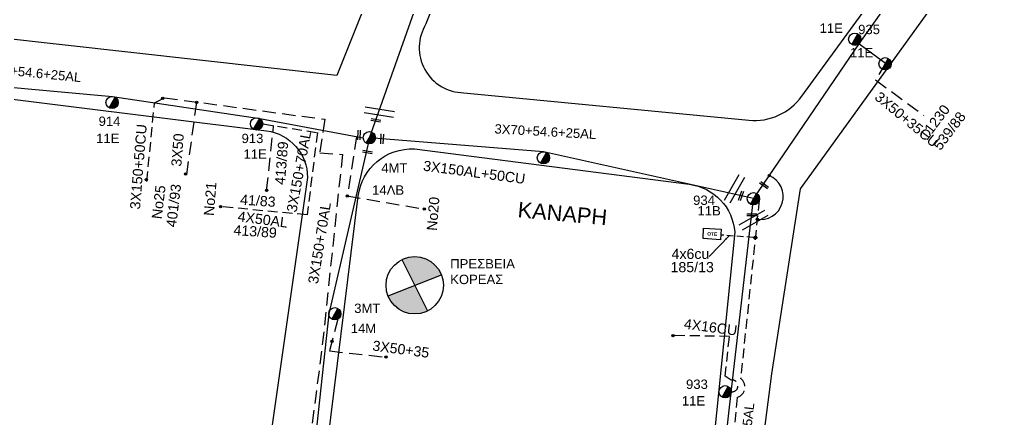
# Model space of a CAD drawing. Header units: millimetres. Extents: x 7453 to 9570, y 777 to 1872.
# Drawn here: x 8686.4 to 8876.3, y 1056.4 to 1133.2 of the extents above; entities that cross this region are included whole.
import ezdxf

# ---------------------------------------------------------------- set-up
doc = ezdxf.new("R2010")
doc.units = ezdxf.units.MM
doc.linetypes.add('DASHED', pattern=[19.05, 12.7, -6.35])
for name, color, linetype in [('Pillar OTE', 7, 'Continuous'), ('Άγνωστα', 7, 'Continuous'), ('Γέφυρες Εναέριου Δικτύου', 7, 'Continuous'), ('Γυμνά εναέρια ΧΤ (3Φ)   3x50+35CU', 7, 'Continuous'), ('Επιγραφές - Σχήματα', 7, 'Continuous'), ('Καλώδια ΧΤ   3x150+70AL', 7, 'DASHED'), ('Καλώδια ΧΤ   3x150AL+50CU', 7, 'DASHED'), ('Καλώδια ΧΤ   4x6CU', 7, 'DASHED'), ('Μηχανική τομή', 7, 'Continuous'), ('Στύλος ΦΜ', 7, 'Continuous'), ('Στύλος ΦΜ @ 1', 7, 'Continuous'), ('Συνδέσεις', 7, 'Continuous'), ('Συνεστραμμένα ΧΤ   3x70+54.6+25 AL', 7, 'SYN_LINE'), ('Τομή', 7, 'Continuous'), ('Υπόβαθρο ΔΕΗ', 7, 'Continuous'), ('Υπόγεια καλώδια Δικτύου ΧΤ και Παρ. ΧΤ - 3X150+70 AL', 7, 'DASHED'), ('Υπόγεια καλώδια Παροχών ΧΤ   4x16CU', 7, 'DASHED'), ('Υπόγεια καλώδια Παροχών ΧΤ   4x50AL', 7, 'DASHED')]:
    doc.layers.add(name, color=color, linetype=linetype)
doc.styles.get("Standard").update_dxf_attribs({"font": 'ARIAL.TTF'})
doc.linetypes.add('SYN_LINE', pattern='A,0.5,-0.0001,["/\\/\\/\\/",Standard,S=0.1,R=0,X=0,Y=-0.05],-0.25', length=0.7501)
doc.dimstyles.new('ISO-25', dxfattribs={"dimtxt": 2.5, "dimasz": 2.5, "dimexe": 1.25, "dimexo": 0.625, "dimtad": 1, "dimtxsty": 'Standard', "dimcen": 2.5, "dimadec": 0, "dimazin": 0, "dimtfac": 1, "dimtmove": 0, "dimatfit": 3, "dimfxl": 1, "dimarcsym": 0})

# ---------------------------------------------------------------- blocks, each defined once
blk = doc.blocks.new('ΥΠΑΡΧΩΝ ΤΣΙΜΕΝΤΕΝΙΟΣ ΣΤΥΛΟΣ')
at = {"layer": 'Στύλος ΦΜ'}
blk.add_hatch(color=7, dxfattribs=at).paths.add_polyline_path([(-1.29, -2.28, 0.574793), (2.62, 0, 0.268822), (1.3, 2.27)])
at = {"layer": 'Στύλος ΦΜ', "color": 7}
blk.add_line((-1.29, -2.28), (1.3, 2.27), dxfattribs=at)
blk.add_circle((0, 0), 2.62, dxfattribs=at)
at = {"layer": 'Στύλος ΦΜ', "flags": 4}
for tag, p in [('ΑΡΙΘΜΟΣ', (-4.68, 8.05)), ('ΤΥΠΟΣ', (-4.91, 3.03))]:
    blk.add_attdef(tag, p, '', height=4, dxfattribs=at)
blk = doc.blocks.new('ΤΟΜΗ')
at = {"layer": 'Τομή', "ltscale": 40}
for p, q in [((-5.68, 0), (5.68, 0)), ((5.68, -2.33), (-5.68, -2.33))]:
    blk.add_line(p, q, dxfattribs=at)
blk = doc.blocks.new('_ΣΥΝΔΕΣΗ')
at = {"layer": 'Συνδέσεις', "linetype": 'SYN_LINE', "ltscale": 40}
blk.add_hatch(color=256, dxfattribs=at).paths.add_polyline_path([(0.5, -0.01, 1), (-0.5, -0.01, 1)])
at = {"layer": 'Συνδέσεις'}
blk.add_circle((0, -0.01), 0.5, dxfattribs=at)
blk = doc.blocks.new('ΜΗΧΑΝΙΚΗ ΤΟΜΗ')
at = {"layer": 'Μηχανική τομή', "ltscale": 40}
for p, q in [((-1.89, 0.78), (1.89, 0.78)), ((1.89, 0), (-1.89, 0))]:
    blk.add_line(p, q, dxfattribs=at)
blk = doc.blocks.new('PILLAR ΟΤΕ')
at = {"layer": 'Pillar OTE', "ltscale": 40}
blk.add_lwpolyline([(-3.31, 2.02), (3.39, 2.02), (3.39, -1.99), (-3.31, -1.99)], close=True, dxfattribs=at)
at = {"layer": 'Pillar OTE', "insert": (-1.81, 0.71), "char_height": 1.3575, "width": 109.961, "attachment_point": 1}
blk.add_mtext('{\\fArial|b1|i0|c161|p34;OTE}', dxfattribs=at)
blk = doc.blocks.new('TSONTA XT1')
at = {"ltscale": 40}
h = blk.add_hatch(color=256, dxfattribs=at)
h.dxf.hatch_style = 1
h.paths.add_polyline_path([(595.96, 2487.66), (597.07, 2488.77), (595.96, 2489.87), (594.85, 2488.77)])
blk.add_lwpolyline([(594.85, 2488.77), (595.96, 2489.87), (597.07, 2488.77), (595.96, 2487.66)], close=True, dxfattribs=at)

msp = doc.modelspace()

# ---------------------------------------------------------------- hatches: boundary and pattern name
at = {"layer": 'Επιγραφές - Σχήματα'}
h = msp.add_hatch(color=1, dxfattribs=at)
h.paths.add_polyline_path([(8759.88, 1087.12), (8762.34, 1082.19), (8767.47, 1084.2, 0.441119)])
h.paths.add_polyline_path([(8762.34, 1082.19), (8757.21, 1080.19, 0.441119), (8764.8, 1077.27)])

# ---------------------------------------------------------------- linework, layer by layer
at = {"layer": 'Άγνωστα', "color": 5}
msp.add_lwpolyline([(8847.77, 1128.65), (8852.87, 1124.89)], dxfattribs=at)
at = {"layer": 'Άγνωστα', "color": 6, "linetype": 'DASHED', "ltscale": 0.2}
for points in [[(8712.31, 1117.29), (8714.21, 1118.25), (8745.04, 1114.1), (8744.08, 1107.64), (8748.44, 1107.35)], [(8718.52, 1103.5), (8720.43, 1117.34)]]:
    msp.add_lwpolyline(points, dxfattribs=at)
at = {"layer": 'Άγνωστα', "color": 30, "linetype": 'DASHED', "ltscale": 0.2}
for points in [[(8733.85, 1100.41), (8735.21, 1112.89)], [(8747.54, 1075.71), (8745.95, 1069.56), (8756.93, 1068.36)]]:
    msp.add_lwpolyline(points, dxfattribs=at)
at = {"layer": 'Γέφυρες Εναέριου Δικτύου'}
msp.add_arc((8828.79, 1099.23), 4.41, 259.5685, 67.216, dxfattribs=at)
at = {"layer": 'Γυμνά εναέρια ΧΤ (3Φ)   3x50+35CU', "color": 5, "linetype": 'DASHED', "ltscale": 0.2}
msp.add_lwpolyline([(8852.87, 1124.89), (8850.97, 1121.69), (8860.26, 1114.81)], dxfattribs=at)
at = {"layer": 'Επιγραφές - Σχήματα'}
for p, q in [((8759.88, 1087.12), (8764.8, 1077.27)), ((8757.21, 1080.19), (8767.47, 1084.2))]:
    msp.add_line(p, q, dxfattribs=at)
msp.add_circle((8762.34, 1082.19), 5.51, dxfattribs=at)
at = {"layer": 'Καλώδια ΧΤ   3x150+70AL', "color": 5, "ltscale": 0.15}
msp.add_lwpolyline([(8828.58, 1098.48), (8825.01, 1064.3, -0.601051), (8824.35, 1060.62), (8819.41, 1008.27, 0.159554), (8820.06, 1005.34, -0.411221), (8819.62, 1003.56, 0.285648), (8815.86, 999.04), (8811, 966.55, -0.415386), (8803.73, 961.19)], format="xyb", dxfattribs=at)
at = {"layer": 'Καλώδια ΧΤ   3x150AL+50CU', "color": 6, "ltscale": 0.15}
msp.add_lwpolyline([(8710.81, 1102.14), (8712.31, 1117.29)], dxfattribs=at)
at = {"layer": 'Καλώδια ΧΤ   3x150AL+50CU', "color": 6, "ltscale": 0.2}
msp.add_lwpolyline([(8748.44, 1107.35), (8744.44, 1069.53), (8733.41, 986.51), (8740.31, 975.51)], dxfattribs=at)
at = {"layer": 'Καλώδια ΧΤ   4x6CU', "color": 5, "ltscale": 0.1}
msp.add_lwpolyline([(8827.45, 1091.39), (8821.18, 1091.84)], dxfattribs=at)
at = {"layer": 'Συνεστραμμένα ΧΤ   3x70+54.6+25 AL', "color": 85, "ltscale": 20}
msp.add_lwpolyline([(8753.61, 1110.56), (8770.12, 1157.07), (8785.86, 1195.27), (8795.43, 1219.15), (8804.56, 1239.4), (8814.34, 1262.61)], dxfattribs=at)
at = {"layer": 'Συνεστραμμένα ΧΤ   3x70+54.6+25 AL', "color": 5, "ltscale": 20}
msp.add_lwpolyline([(8827.46, 1098.84), (8847.93, 1128.83), (8870.03, 1159.92), (8893.17, 1191.52)], dxfattribs=at)
at = {"layer": 'Συνεστραμμένα ΧΤ   3x70+54.6+25 AL', "color": 30, "ltscale": 20}
msp.add_lwpolyline([(8670.38, 1121.58), (8670.38, 1121.58), (8704.25, 1118.5), (8732.53, 1114.25), (8752.43, 1110.56)], dxfattribs=at)
at = {"layer": 'Συνεστραμμένα ΧΤ   3x70+54.6+25 AL', "color": 30, "ltscale": 18}
msp.add_lwpolyline([(8827.47, 1098.87), (8787.09, 1107.87), (8753.61, 1110.56), (8745.79, 1076.73), (8742.52, 1045.87), (8737.81, 1010.8), (8735.57, 987.55), (8742.48, 975.9)], dxfattribs=at)
at = {"layer": 'Συνεστραμμένα ΧΤ   3x70+54.6+25 AL', "color": 27, "ltscale": 15}
msp.add_lwpolyline([(8811.62, 961.83), (8815.52, 982.84), (8818.01, 1004.07), (8819.48, 1028.59), (8823.19, 1061.6), (8827.46, 1098.84)], dxfattribs=at)
at = {"layer": 'Υπόβαθρο ΔΕΗ'}
for points in [[(8747.37, 1122.5), (8681.3, 1129.86, -0.475189), (8671.22, 1145.49), (8694.93, 1235.65), (8783.64, 1345.63, -0.535754), (8796.95, 1344.41), (8819.86, 1315.29, -0.269141), (8821.1, 1306.56), (8747.37, 1122.5)], [(8836.79, 1118.56), (8895.48, 1199.04, 0.313371), (8895.96, 1220.1), (8840.45, 1289.9, 0.575862), (8826.4, 1287.83), (8764.5, 1132.42, 0.584994), (8771.79, 1119.2), (8826.59, 1113.92, 0.267675), (8836.79, 1118.56, -8.548518)], [(8907.28, 1198.69), (8929.17, 1092.73), (8907.09, 953.93, -0.348219), (8895.9, 946.34), (8832.68, 959.1, -0.326637), (8820.25, 981.9), (8830.98, 1065.17), (8836.53, 1100.74), (8907.28, 1198.69)], [(8683.07, 788.62), (8613.32, 844.95, -0.280721), (8601.5, 877.92), (8627.1, 980.28), (8659.17, 1109.81, -0.399781), (8674.07, 1119.3), (8733.84, 1111.87, -0.380512), (8741.71, 1102.89), (8708.57, 870.88), (8708.57, 870.88), (8697.87, 789.66)], [(8737, 990.21), (8741.96, 1027.88), (8744.88, 1045.87), (8751.48, 1099.3, -0.393019), (8762.3, 1108.4), (8815.12, 1101.62, -0.355586), (8823.89, 1092.4), (8812.51, 980.04, -0.426059), (8794.15, 965.66), (8745.25, 976.08, -0.276223), (8737, 990.21, 0.153018)]]:
    msp.add_lwpolyline(points, format="xyb", dxfattribs=at)
at = {"layer": 'Υπόγεια καλώδια Δικτύου ΧΤ και Παρ. ΧΤ - 3X150+70 AL', "color": 30, "ltscale": 0.15}
msp.add_lwpolyline([(8733.12, 1113.22), (8743.62, 1111.54), (8741.65, 1095.72)], dxfattribs=at)
at = {"layer": 'Υπόγεια καλώδια Δικτύου ΧΤ και Παρ. ΧΤ - 3X150+70 AL', "color": 30, "ltscale": 0.2}
msp.add_lwpolyline([(8751.12, 1110.8), (8749.36, 1099.37), (8764.31, 1096.83)], dxfattribs=at)
at = {"layer": 'Υπόγεια καλώδια Παροχών ΧΤ   4x16CU', "color": 27, "ltscale": 0.15}
msp.add_lwpolyline([(8823.2, 1061.73, 1.14899), (8823.22, 1063.98), (8822.02, 1064.69), (8822.86, 1072.36), (8811.59, 1072.53)], format="xyb", dxfattribs=at)
at = {"layer": 'Υπόγεια καλώδια Παροχών ΧΤ   4x50AL', "color": 30, "ltscale": 0.15}
msp.add_lwpolyline([(8741.65, 1095.72), (8724.99, 1097.31)], dxfattribs=at)

# ---------------------------------------------------------------- block references
at = {"layer": 'Pillar OTE', "xscale": 0.5, "yscale": 0.5, "zscale": 0.5, "rotation": 356.4202170000687}
msp.add_blockref('PILLAR ΟΤΕ', (8819.49, 1092.05), dxfattribs=at)
at = {"layer": 'Μηχανική τομή'}
for p, xscale, yscale, zscale, rotation in [((8754.85, 1113.72), 0.499999999999947, 0.499999999999947, 0.499999999999947, 350.0244219505669), ((8751.82, 1111.07), 0.5000000000000652, 0.5000000000000652, 0.5000000000000652, 87.29269735700463), ((8756.26, 1110.33), 0.5000000000000624, 0.5000000000000624, 0.5000000000000624, 87.29269735701114), ((8753.22, 1107.64), 0.4999999999998351, 0.4999999999998351, 0.4999999999998351, 350.0244219505647), ((8829.4, 1101.27), 0.4999999999999732, 0.4999999999999732, 0.4999999999999732, 323.9900235712167), ((8825.26, 1099.33), 0.4999999999999208, 0.4999999999999208, 0.4999999999999208, 70.00532964611493)]:
    msp.add_blockref('ΜΗΧΑΝΙΚΗ ΤΟΜΗ', p, dxfattribs=dict(at, xscale=xscale, yscale=yscale, zscale=zscale, rotation=rotation))
at = {"layer": 'Μηχανική τομή', "xscale": 0.5, "yscale": 0.5, "zscale": 0.5}
msp.add_blockref('ΜΗΧΑΝΙΚΗ ΤΟΜΗ', (8827.16, 1095.54), dxfattribs=at)
at = {"layer": 'Στύλος ΦΜ @ 1', "ltscale": 40}
ref = msp.add_blockref('ΥΠΑΡΧΩΝ ΤΣΙΜΕΝΤΕΝΙΟΣ ΣΤΥΛΟΣ', (8846.95, 1129.49), dxfattribs=dict(at, xscale=0.4499999999998181, yscale=0.4499999999998181, zscale=0.4499999999998181))
ref.add_attrib('ΤΥΠΟΣ', '11Ε', (8840.19, 1130.72), dxfattribs={"layer": 'Στύλος ΦΜ', "height": 1.8, "flags": 4})
ref.add_attrib('ΑΡΙΘΜΟΣ', '935', (8841.77, 1135.19), dxfattribs={"layer": 'Στύλος ΦΜ', "height": 1.8, "flags": 4})
ref = msp.add_blockref('ΥΠΑΡΧΩΝ ΤΣΙΜΕΝΤΕΝΙΟΣ ΣΤΥΛΟΣ', (8852.79, 1124.78), dxfattribs=dict(at, xscale=0.4499999999998181, yscale=0.4499999999998181, zscale=0.4499999999998181))
ref.add_attrib('ΤΥΠΟΣ', '11Ε', (8846.03, 1126), dxfattribs={"layer": 'Στύλος ΦΜ', "height": 1.8, "flags": 4})
ref.add_attrib('ΑΡΙΘΜΟΣ', '935', (8847.61, 1130.47), dxfattribs={"layer": 'Στύλος ΦΜ', "height": 1.8, "flags": 4})
ref = msp.add_blockref('ΥΠΑΡΧΩΝ ΤΣΙΜΕΝΤΕΝΙΟΣ ΣΤΥΛΟΣ', (8704.14, 1117.33), dxfattribs=dict(at, xscale=0.4499999999998181, yscale=0.4499999999998181, zscale=0.4499999999998181))
ref.add_attrib('ΤΥΠΟΣ', '11Ε', (8701.08, 1109.53), dxfattribs={"layer": 'Στύλος ΦΜ', "height": 1.8, "flags": 4})
ref.add_attrib('ΑΡΙΘΜΟΣ', '914', (8701.55, 1112.83), dxfattribs={"layer": 'Στύλος ΦΜ', "height": 1.8, "flags": 4})
ref = msp.add_blockref('ΥΠΑΡΧΩΝ ΤΣΙΜΕΝΤΕΝΙΟΣ ΣΤΥΛΟΣ', (8731.94, 1113.22), dxfattribs=dict(at, xscale=0.4499999999998181, yscale=0.4499999999998181, zscale=0.4499999999998181))
ref.add_attrib('ΤΥΠΟΣ', '11Ε', (8729.42, 1106.51), dxfattribs={"layer": 'Στύλος ΦΜ', "height": 1.8, "flags": 4})
ref.add_attrib('ΑΡΙΘΜΟΣ', '913', (8729.04, 1109.53), dxfattribs={"layer": 'Στύλος ΦΜ', "height": 1.8, "flags": 4})
ref = msp.add_blockref('ΥΠΑΡΧΩΝ ΤΣΙΜΕΝΤΕΝΙΟΣ ΣΤΥΛΟΣ', (8753.61, 1110.56), dxfattribs=dict(at, xscale=0.4499999999998181, yscale=0.4499999999998181, zscale=0.4499999999998181))
ref.add_attrib('ΤΥΠΟΣ', '14ΛΒ', (8754.15, 1099.6), dxfattribs={"layer": 'Στύλος ΦΜ', "height": 1.8, "flags": 4})
ref.add_attrib('ΑΡΙΘΜΟΣ', '4ΜΤ', (8755.91, 1103.85), dxfattribs={"layer": 'Στύλος ΦΜ', "height": 1.8, "flags": 4})
at = {"layer": 'Στύλος ΦΜ @ 1', "ltscale": 40, "xscale": 0.4499999999998181, "yscale": 0.4499999999998181, "zscale": 0.4499999999998181}
msp.add_blockref('ΥΠΑΡΧΩΝ ΤΣΙΜΕΝΤΕΝΙΟΣ ΣΤΥΛΟΣ', (8787.09, 1106.69), dxfattribs=at)
at = {"layer": 'Στύλος ΦΜ @ 1', "ltscale": 40}
ref = msp.add_blockref('ΥΠΑΡΧΩΝ ΤΣΙΜΕΝΤΕΝΙΟΣ ΣΤΥΛΟΣ', (8827.46, 1098.84), dxfattribs=dict(at, xscale=0.4499999999998181, yscale=0.4499999999998181, zscale=0.4499999999998181))
ref.add_attrib('ΤΥΠΟΣ', '11Β', (8816.72, 1095.61), dxfattribs={"layer": 'Στύλος ΦΜ', "height": 1.8, "flags": 4})
ref.add_attrib('ΑΡΙΘΜΟΣ', '934', (8815.88, 1097.64), dxfattribs={"layer": 'Στύλος ΦΜ', "height": 1.8, "flags": 4})
ref = msp.add_blockref('ΥΠΑΡΧΩΝ ΤΣΙΜΕΝΤΕΝΙΟΣ ΣΤΥΛΟΣ', (8746.97, 1076.73), dxfattribs=dict(at, xscale=0.4499999999998181, yscale=0.4499999999998181, zscale=0.4499999999998181))
ref.add_attrib('ΤΥΠΟΣ', '14Μ', (8750.04, 1072.99), dxfattribs={"layer": 'Στύλος ΦΜ', "height": 1.8, "flags": 4})
ref.add_attrib('ΑΡΙΘΜΟΣ', '3ΜΤ', (8750.7, 1076.87), dxfattribs={"layer": 'Στύλος ΦΜ', "height": 1.8, "flags": 4})
ref = msp.add_blockref('ΥΠΑΡΧΩΝ ΤΣΙΜΕΝΤΕΝΙΟΣ ΣΤΥΛΟΣ', (8822.02, 1061.73), dxfattribs=dict(at, xscale=0.4499999999998181, yscale=0.4499999999998181, zscale=0.4499999999998181))
ref.add_attrib('ΤΥΠΟΣ', '11Ε', (8813.71, 1059.08), dxfattribs={"layer": 'Στύλος ΦΜ', "height": 1.8, "flags": 4})
ref.add_attrib('ΑΡΙΘΜΟΣ', '933', (8814.51, 1062.27), dxfattribs={"layer": 'Στύλος ΦΜ', "height": 1.8, "flags": 4})
at = {"layer": 'Συνδέσεις', "xscale": 0.4499999999998181, "yscale": 0.4499999999998181, "zscale": 0.4499999999998181}
for p in [(8713.87, 1118.11), (8720.43, 1117.35), (8718.26, 1103.6), (8830.5, 1103.3), (8710.75, 1102.47), (8733.85, 1100.42), (8749.36, 1099.37), (8725, 1097.32), (8764.18, 1096.86), (8828.2, 1094.86), (8746.43, 1071.42), (8812.03, 1072.54), (8756.81, 1068.41)]:
    msp.add_blockref('_ΣΥΝΔΕΣΗ', p, dxfattribs=at)
at = {"layer": 'Συνδέσεις', "xscale": 0.34556609035023, "yscale": 0.34556609035023, "zscale": 0.34556609035023, "rotation": 352.8795539951591}
msp.add_blockref('TSONTA XT1', (8516.87, 263.47), dxfattribs=at)
at = {"layer": 'Τομή'}
for p, xscale, yscale, zscale, rotation in [((8755.43, 1114.88), 0.4999999999998772, 0.4999999999998772, 0.4999999999998772, 170.654182640303), ((8823.33, 1101.04), 0.4999999999998795, 0.4999999999998795, 0.4999999999998795, 60.60771217764444), ((8827.2, 1095.23), 0.4999999999998769, 0.4999999999998769, 0.4999999999998769, 29.66004737432689)]:
    msp.add_blockref('ΤΟΜΗ', p, dxfattribs=dict(at, xscale=xscale, yscale=yscale, zscale=zscale, rotation=rotation))

# ---------------------------------------------------------------- texts
at = {"layer": 'Άγνωστα', "insert": (8715.5, 1105.11), "char_height": 1.8, "width": 23.5192, "attachment_point": 1, "rotation": 85.417}
msp.add_mtext('{\\H1.083x;3X50}', dxfattribs=at)
at = {"layer": 'Γυμνά εναέρια ΧΤ (3Φ)   3x50+35CU', "insert": (8851.86, 1119.58), "char_height": 1.8, "width": 23.5192, "attachment_point": 1, "rotation": 320.4225}
msp.add_mtext('{\\H1.083x;3X50+35CU}', dxfattribs=at)
at = {"layer": 'Επιγραφές - Σχήματα', "width": 23.5192, "attachment_point": 1}
for s, insert, char_height, rotation in [('{\\H1.083x;11230\\P539/88}', (8859.27, 1111.1), 1.8, 52.9703), ('{\\H1.083x;413/89}', (8735.42, 1101.61), 1.8, 85.417), ('{\\H1.083x;401/93}', (8714.51, 1093.49), 1.8, 83.2142), ('{\\H1.083x;No21}', (8721.76, 1095.63), 1.8, 85.417), ('{\\H1.083x;No25}', (8711.74, 1095.06), 1.8, 83.2142), ('{\\H1.083x;41/83}', (8728.85, 1099.66), 1.8, 356.0402), ('{\\H1.083x;No20}', (8764.63, 1092.77), 1.8, 85.417), ('ΚΑΝΑΡΗ', (8782.31, 1098.27), 3, 354.7929), ('{\\H1.083x;413/89}', (8727.57, 1093.81), 1.8, 356.0402)]:
    msp.add_mtext(s, dxfattribs=dict(at, insert=insert, char_height=char_height, rotation=rotation))
at = {"layer": 'Επιγραφές - Σχήματα', "color": 1, "insert": (8769.16, 1087.22), "char_height": 1.8, "width": 30.0034, "attachment_point": 1}
msp.add_mtext('ΠΡΕΣΒΕΙΑ \\PΚΟΡΕΑΣ', dxfattribs=at)
at = {"layer": 'Καλώδια ΧΤ   3x150AL+50CU', "char_height": 1.8, "width": 23.5192, "attachment_point": 1}
for s, insert, rotation in [('{\\H1.083x;3X150+50CU}', (8707.57, 1096.88), 85.417), ('{\\H1.083x;3X150AL+50CU}', (8764.13, 1106.18), 352.477), ('{\\H1.083x;3X50+35}', (8754.37, 1071.6), 352.477)]:
    msp.add_mtext(s, dxfattribs=dict(at, insert=insert, rotation=rotation))
at = {"layer": 'Συνεστραμμένα ΧΤ   3x70+54.6+25 AL', "char_height": 1.8, "width": 16.2172, "attachment_point": 1}
for insert, rotation in [((8678.82, 1124.94), 354.4071), ((8777.74, 1113.19), 356.7985), ((8823.59, 1040.28), 83.3008)]:
    msp.add_mtext('3X70+54.6+25AL', dxfattribs=dict(at, insert=insert, rotation=rotation))
at = {"layer": 'Υπόγεια καλώδια Δικτύου ΧΤ και Παρ. ΧΤ - 3X150+70 AL', "char_height": 1.8, "width": 23.5192, "attachment_point": 1}
for insert, rotation in [((8737.67, 1096.46), 79.5842), ((8741.8, 1082.67), 80.857)]:
    msp.add_mtext('{\\H1.083x;3X150+70AL}', dxfattribs=dict(at, insert=insert, rotation=rotation))
at = {"layer": 'Υπόγεια καλώδια Παροχών ΧΤ   4x16CU', "char_height": 1.8, "width": 23.5192, "attachment_point": 1}
for s, insert in [('{\\H1.083x;4x6cu}', (8811.73, 1089.21)), ('{\\H1.083x;185/13}', (8811.53, 1086.66))]:
    msp.add_mtext(s, dxfattribs=dict(at, insert=insert))
at = {"layer": 'Υπόγεια καλώδια Παροχών ΧΤ   4x16CU', "insert": (8814.27, 1075.8), "char_height": 1.8, "width": 23.5192, "attachment_point": 1, "rotation": 352.477}
msp.add_mtext('{\\H1.083x;4X16CU}', dxfattribs=at)
at = {"layer": 'Υπόγεια καλώδια Παροχών ΧΤ   4x50AL', "insert": (8728.46, 1096.45), "char_height": 1.8, "width": 23.5192, "attachment_point": 1, "rotation": 352.477}
msp.add_mtext('{\\H1.083x;4X50AL}', dxfattribs=at)

# ---------------------------------------------------------------- leaders
at = {"layer": 'Επιγραφές - Σχήματα', "ltscale": 40}
msp.add_leader([(8822.81, 1091.72), (8818.98, 1087.72)], dimstyle='ISO-25', override={"dimasz": 1, "dimtad": 0}, dxfattribs=at)

doc.saveas('drawing.dxf')
